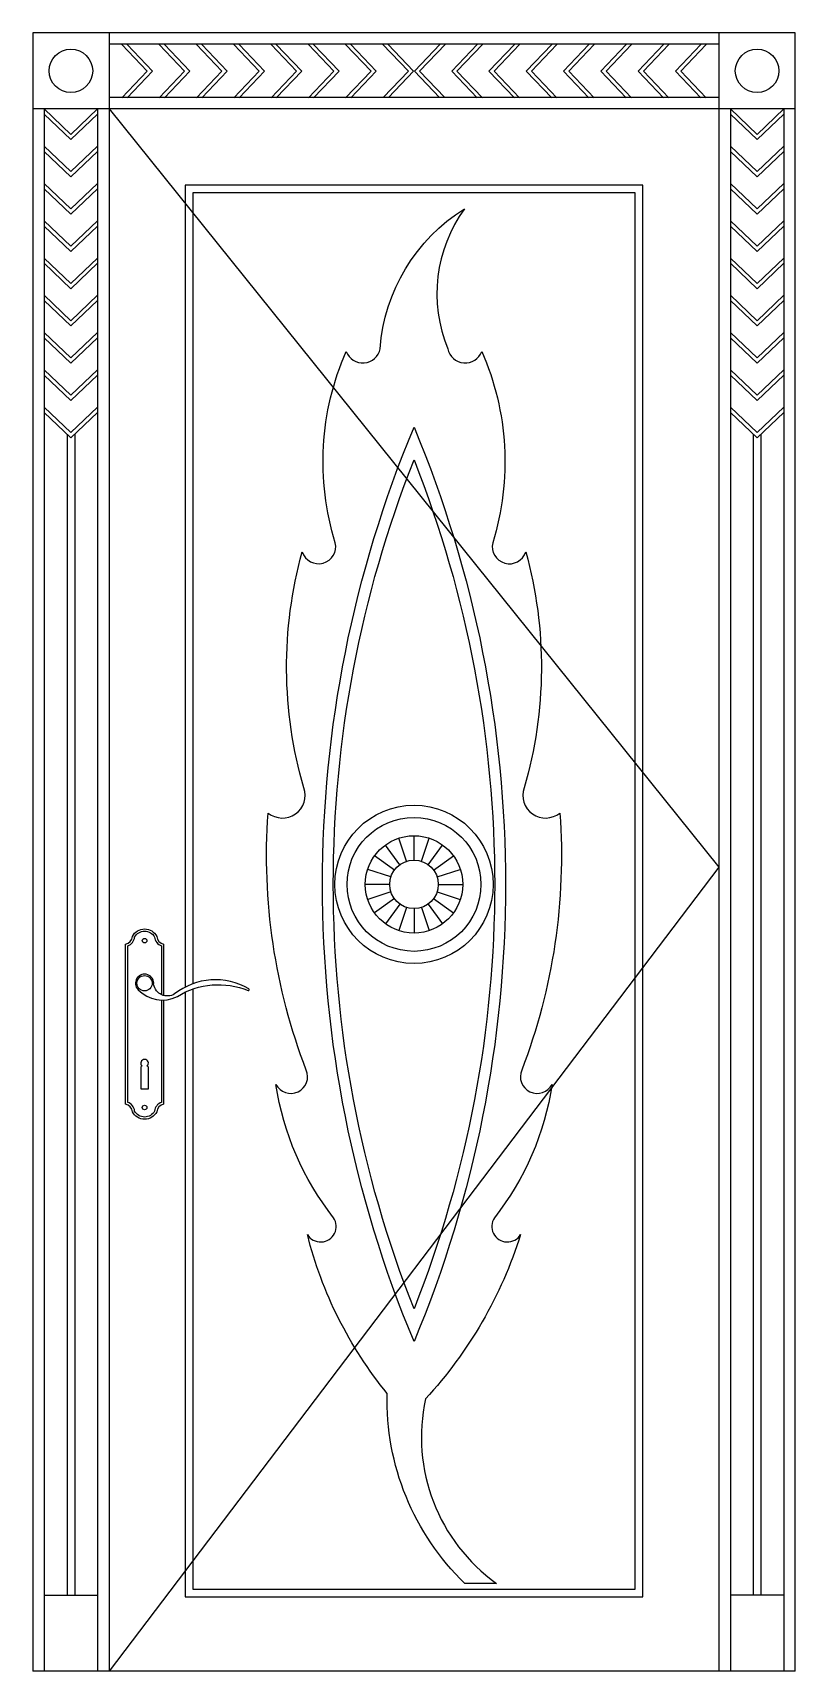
# Model space of a CAD drawing. Header units: metres. Extents: x -4673 to -3673, y 0 to 2150.
import ezdxf

# ---------------------------------------------------------------- set-up
doc = ezdxf.new("R2010")
doc.units = ezdxf.units.M
for name, color, linetype in [('2', 2, 'Continuous'), ('3', 3, 'Continuous'), ('4', 4, 'Continuous'), ('7', 7, 'Continuous')]:
    doc.layers.add(name, color=color, linetype=linetype)

msp = doc.modelspace()

# ---------------------------------------------------------------- linework, layer by layer
at = {"layer": '2'}
msp.add_line((-3672.62, 0), (-4672.62, 0), dxfattribs=at)
at = {"layer": '3'}
for p, q in [((-3772.62, 2135), (-4572.62, 2135)), ((-3772.62, 2065), (-4572.62, 2065)), ((-4657.62, 2050), (-4657.62, 0)), ((-4587.62, 2050), (-4587.62, 0)), ((-3757.62, 2050), (-3757.62, 0)), ((-3687.62, 2050), (-3687.62, 0)), ((-4627.62, 1623.29), (-4627.62, 100)), ((-4617.62, 1623.29), (-4617.62, 100)), ((-3727.62, 1623.29), (-3727.62, 100)), ((-3717.62, 1623.29), (-3717.62, 100)), ((-4191.34, 1058.27), (-4210.15, 1084.16)), ((-4182.46, 1062.8), (-4192.35, 1093.23)), ((-4172.62, 1064.36), (-4172.62, 1096.36)), ((-4162.78, 1062.8), (-4152.89, 1093.23)), ((-4153.9, 1058.27), (-4135.09, 1084.16)), ((-4198.39, 1051.23), (-4224.28, 1070.04)), ((-4146.85, 1051.23), (-4120.96, 1070.04)), ((-4204.47, 1032.5), (-4236.47, 1032.5)), ((-4202.92, 1042.35), (-4233.35, 1052.24)), ((-4142.33, 1042.35), (-4111.89, 1052.24)), ((-4140.77, 1032.5), (-4108.77, 1032.5)), ((-4202.92, 1022.66), (-4233.35, 1012.77)), ((-4198.39, 1013.78), (-4224.28, 994.97)), ((-4146.85, 1013.78), (-4120.96, 994.97)), ((-4142.33, 1022.66), (-4111.89, 1012.77)), ((-4191.34, 1006.73), (-4210.15, 980.84)), ((-4182.46, 1002.21), (-4192.35, 971.78)), ((-4172.62, 1000.65), (-4172.62, 968.65)), ((-4162.78, 1002.21), (-4152.89, 971.78)), ((-4153.9, 1006.73), (-4135.09, 980.84))]:
    msp.add_line(p, q, dxfattribs=at)
for points in [[(-4555.72, 2064.45), (-4522.39, 2099.45), (-4555.72, 2134.45)], [(-4548.81, 2064.45), (-4515.49, 2099.45), (-4548.81, 2134.45)], [(-4506.81, 2064.45), (-4473.48, 2099.45), (-4506.81, 2134.45)], [(-4499.91, 2064.45), (-4466.58, 2099.45), (-4499.91, 2134.45)], [(-4457.9, 2064.45), (-4424.58, 2099.45), (-4457.9, 2134.45)], [(-4451, 2064.45), (-4417.67, 2099.45), (-4451, 2134.45)], [(-4409, 2064.45), (-4375.67, 2099.45), (-4409, 2134.45)], [(-4402.1, 2064.45), (-4368.77, 2099.45), (-4402.1, 2134.45)], [(-4360.09, 2064.45), (-4326.77, 2099.45), (-4360.09, 2134.45)], [(-4353.19, 2064.45), (-4319.86, 2099.45), (-4353.19, 2134.45)], [(-4311.19, 2064.45), (-4277.86, 2099.45), (-4311.19, 2134.45)], [(-4304.28, 2064.45), (-4270.96, 2099.45), (-4304.28, 2134.45)], [(-4262.28, 2064.45), (-4228.96, 2099.45), (-4262.28, 2134.45)], [(-4255.38, 2064.45), (-4222.05, 2099.45), (-4255.38, 2134.45)], [(-4213.9, 2135), (-4180.05, 2099.45), (-4212.85, 2065)], [(-4207, 2135), (-4173.15, 2099.45), (-4205.95, 2065)], [(-4138.24, 2135), (-4172.1, 2099.45), (-4139.29, 2065)], [(-4131.34, 2135), (-4165.19, 2099.45), (-4132.39, 2065)], [(-4089.86, 2064.45), (-4123.19, 2099.45), (-4089.86, 2134.45)], [(-4082.96, 2064.45), (-4116.29, 2099.45), (-4082.96, 2134.45)], [(-4040.96, 2064.45), (-4074.28, 2099.45), (-4040.96, 2134.45)], [(-4034.05, 2064.45), (-4067.38, 2099.45), (-4034.05, 2134.45)], [(-3992.05, 2064.45), (-4025.38, 2099.45), (-3992.05, 2134.45)], [(-3985.15, 2064.45), (-4018.47, 2099.45), (-3985.15, 2134.45)], [(-3943.15, 2064.45), (-3976.47, 2099.45), (-3943.15, 2134.45)], [(-3936.24, 2064.45), (-3969.57, 2099.45), (-3936.24, 2134.45)], [(-3894.24, 2064.45), (-3927.57, 2099.45), (-3894.24, 2134.45)], [(-3887.34, 2064.45), (-3920.66, 2099.45), (-3887.34, 2134.45)], [(-3845.34, 2064.45), (-3878.66, 2099.45), (-3845.34, 2134.45)], [(-3838.43, 2064.45), (-3871.76, 2099.45), (-3838.43, 2134.45)], [(-3796.43, 2064.45), (-3829.76, 2099.45), (-3796.43, 2134.45)], [(-3789.53, 2064.45), (-3822.85, 2099.45), (-3789.53, 2134.45)], [(-4587.62, 2050), (-4622.62, 2016.67), (-4657.62, 2050)], [(-4587.62, 2043.1), (-4622.62, 2009.77), (-4657.62, 2043.1)], [(-4572.62, 2050), (-3772.62, 1055), (-4572.62, 0)], [(-3687.62, 2050), (-3722.62, 2016.67), (-3757.62, 2050)], [(-3687.62, 2043.1), (-3722.62, 2009.77), (-3757.62, 2043.1)], [(-4587.62, 2001.09), (-4622.62, 1967.77), (-4657.62, 2001.09)], [(-3687.62, 2001.09), (-3722.62, 1967.77), (-3757.62, 2001.09)], [(-4587.62, 1994.19), (-4622.62, 1960.86), (-4657.62, 1994.19)], [(-3687.62, 1994.19), (-3722.62, 1960.86), (-3757.62, 1994.19)], [(-4587.62, 1952.19), (-4622.62, 1918.86), (-4657.62, 1952.19)], [(-4587.62, 1945.28), (-4622.62, 1911.96), (-4657.62, 1945.28)], [(-4472.62, 891.23), (-4472.62, 97.5), (-3872.62, 97.5), (-3872.62, 1950), (-4472.62, 1950), (-4472.62, 897.8)], [(-3687.62, 1952.19), (-3722.62, 1918.86), (-3757.62, 1952.19)], [(-3687.62, 1945.28), (-3722.62, 1911.96), (-3757.62, 1945.28)], [(-4587.62, 1903.28), (-4622.62, 1869.96), (-4657.62, 1903.28)], [(-4587.62, 1896.38), (-4622.62, 1863.05), (-4657.62, 1896.38)], [(-3687.62, 1903.28), (-3722.62, 1869.96), (-3757.62, 1903.28)], [(-3687.62, 1896.38), (-3722.62, 1863.05), (-3757.62, 1896.38)], [(-4587.62, 1854.38), (-4622.62, 1821.05), (-4657.62, 1854.38)], [(-3687.62, 1854.38), (-3722.62, 1821.05), (-3757.62, 1854.38)], [(-4587.62, 1847.47), (-4622.62, 1814.15), (-4657.62, 1847.47)], [(-3687.62, 1847.47), (-3722.62, 1814.15), (-3757.62, 1847.47)], [(-4587.62, 1805.47), (-4622.62, 1772.15), (-4657.62, 1805.47)], [(-4587.62, 1798.57), (-4622.62, 1765.24), (-4657.62, 1798.57)], [(-3687.62, 1805.47), (-3722.62, 1772.15), (-3757.62, 1805.47)], [(-3687.62, 1798.57), (-3722.62, 1765.24), (-3757.62, 1798.57)], [(-4587.62, 1756.57), (-4622.62, 1723.24), (-4657.62, 1756.57)], [(-4587.62, 1749.66), (-4622.62, 1716.34), (-4657.62, 1749.66)], [(-3687.62, 1756.57), (-3722.62, 1723.24), (-3757.62, 1756.57)], [(-3687.62, 1749.66), (-3722.62, 1716.34), (-3757.62, 1749.66)], [(-4587.62, 1707.66), (-4622.62, 1674.33), (-4657.62, 1707.66)], [(-4587.62, 1700.76), (-4622.62, 1667.43), (-4657.62, 1700.76)], [(-3687.62, 1707.66), (-3722.62, 1674.33), (-3757.62, 1707.66)], [(-3687.62, 1700.76), (-3722.62, 1667.43), (-3757.62, 1700.76)], [(-4587.62, 1658.75), (-4622.62, 1625.43), (-4657.62, 1658.75)], [(-3687.62, 1658.75), (-3722.62, 1625.43), (-3757.62, 1658.75)], [(-4587.62, 1651.85), (-4622.62, 1618.52), (-4657.62, 1651.85)], [(-3687.62, 1651.85), (-3722.62, 1618.52), (-3757.62, 1651.85)]]:
    msp.add_lwpolyline(points, dxfattribs=at)
for points in [[(-4278.09, 595.1, -0.13), (-4353.66, 769.97, 0.96), (-4313.91, 788.77, -0.11), (-4363.96, 1126.12, 0.75), (-4316.95, 1159.23, -0.14), (-4319.15, 1468.79, 0.96), (-4275.88, 1480.79, -0.18), (-4261.56, 1731.9, 0.76), (-4216.99, 1735.46, -0.24), (-4106.44, 1918.88, 0.26), (-4128.25, 1735.46, 0.76), (-4083.68, 1731.9, -0.18), (-4069.37, 1480.79, 0.96), (-4026.09, 1468.79, -0.14), (-4028.29, 1159.23, 0.75), (-3981.28, 1126.12, -0.11), (-4031.33, 788.77, 0.96), (-3991.58, 769.97, -0.13), (-4067.15, 595.1, 1.02), (-4032.75, 573.01, -0.11), (-4157.49, 357.46, 0.3), (-4064.28, 115.25), (-4106.01, 115.25, -0.21), (-4207.74, 364.47, -0.11), (-4312.49, 573.01, 1.02)], [(-4172.62, 432.5, -0.2), (-4172.62, 1632.5, -0.2)]]:
    msp.add_lwpolyline(points, format="xyb", close=True, dxfattribs=at)
msp.add_lwpolyline([(-4503.98, 880.8), (-4503.98, 746.48, 0.29), (-4512.92, 735.01, -0.6), (-4539.04, 735.01, 0.29), (-4547.98, 746.48), (-4547.98, 951.87, 0.29), (-4539.04, 963.34, -0.6), (-4512.92, 963.34, 0.29), (-4503.98, 951.87), (-4503.98, 887.8)], format="xyb", dxfattribs=at)
for centre, radius in [((-4172.62, 1032.5), 87.85), ((-4172.62, 1032.5), 63.85), ((-4172.62, 1032.5), 31.85), ((-4525.98, 902.73), 10)]:
    msp.add_circle(centre, radius, dxfattribs=at)
at = {"layer": '4'}
for p, q in [((-4572.62, 2150), (-4572.62, 0)), ((-3772.62, 2150), (-3772.62, 0)), ((-3672.62, 2050), (-4672.62, 2050))]:
    msp.add_line(p, q, dxfattribs=at)
msp.add_lwpolyline([(-3672.62, 0), (-3672.62, 2150), (-4672.62, 2150), (-4672.62, 0)], dxfattribs=at)
at = {"layer": '7'}
for p, q in [((-4657.62, 100), (-4587.62, 100)), ((-3687.62, 100), (-3757.62, 100))]:
    msp.add_line(p, q, dxfattribs=at)
msp.add_lwpolyline([(-4462.62, 895.36), (-4462.62, 107.5), (-3882.62, 107.5), (-3882.62, 1940), (-4462.62, 1940), (-4462.62, 902.21)], dxfattribs=at)
for points in [[(-4172.62, 475.43, -0.19), (-4172.62, 1589.58, -0.19)], [(-4530.98, 764.17), (-4520.98, 764.17), (-4520.98, 792.74, 0.07), (-4522.47, 794.17, 2.44), (-4529.49, 794.17, 0.07), (-4530.98, 792.74)]]:
    msp.add_lwpolyline(points, format="xyb", close=True, dxfattribs=at)
for points in [[(-4500.98, 880.8), (-4500.98, 744.17, 0.35), (-4509.98, 734.17, -0.62), (-4541.98, 734.17, 0.35), (-4550.98, 744.17), (-4550.98, 954.17, 0.35), (-4541.98, 964.17, -0.62), (-4509.98, 964.17, 0.35), (-4500.98, 954.17), (-4500.98, 886.68)], [(-4534.5, 894.28, 0.33), (-4483.02, 885.49, -0.24), (-4390.1, 893.26, 0.82), (-4389.26, 895.36, 0.31), (-4486.64, 888.69, -0.52), (-4514.11, 900.96)]]:
    msp.add_lwpolyline(points, format="xyb", dxfattribs=at)
for centre, radius in [((-4622.62, 2100), 28.55), ((-3722.62, 2100), 28.55), ((-4172.62, 1032.5), 103.85), ((-4525.98, 958.65), 3), ((-4525.98, 739.7), 3)]:
    msp.add_circle(centre, radius, dxfattribs=at)
msp.add_arc((-4525.98, 902.73), 12, 351.5, 224.74, dxfattribs=at)

doc.saveas('drawing.dxf')
